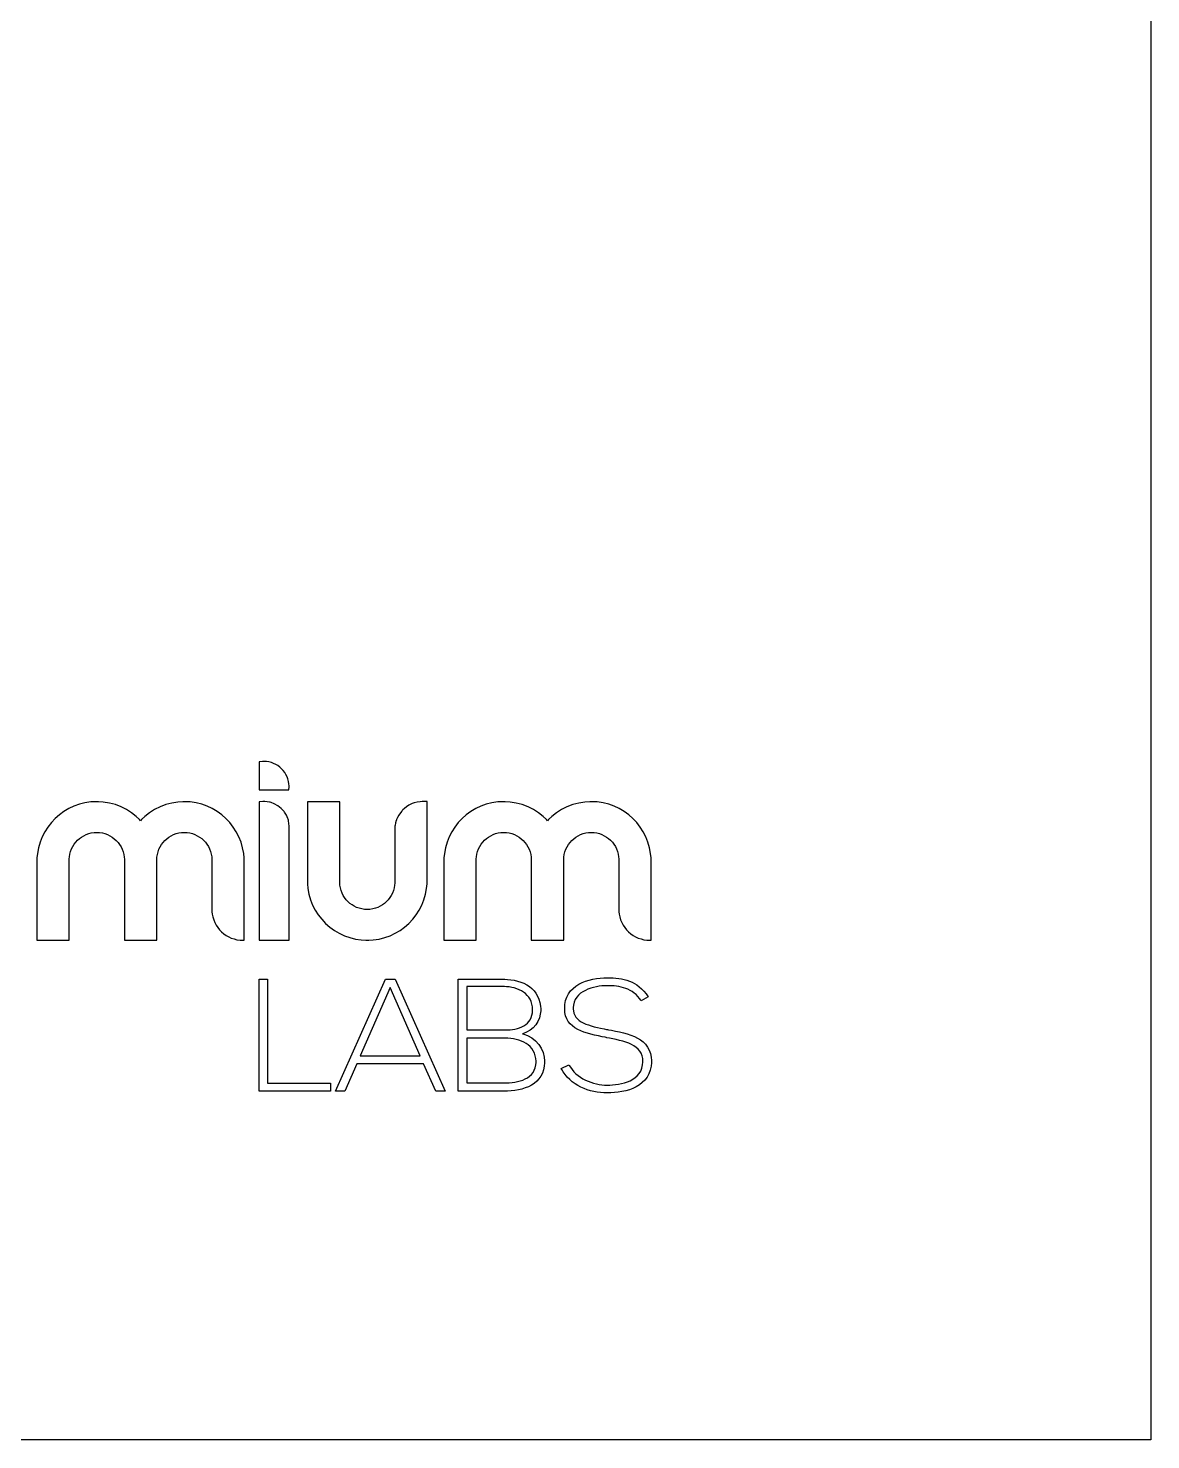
# Model space of a CAD drawing. Header units: millimetres. Extents: x 0 to 454, y 0 to 237.
# Drawn here: x 271.15 to 290, y 81.88 to 105.59 of the extents above; entities that cross this region are included whole.
import ezdxf

# ---------------------------------------------------------------- set-up
doc = ezdxf.new("R2010")
doc.units = ezdxf.units.MM
doc.header["$MEASUREMENT"] = 0
doc.layers.add('CUT', color=1, linetype='Continuous')
doc.layers.add('ENGRAVE', color=3, linetype='Continuous')

msp = doc.modelspace()

# ---------------------------------------------------------------- linework, layer by layer
at = {"layer": 'CUT'}
msp.add_lwpolyline([(290, 150.883), (290, 81.883), (0, 81.883), (0, 150.883)], close=True, dxfattribs=at)
at = {"layer": 'ENGRAVE'}
for points in [[(275.104, 93.278), (275.083, 93.278), (275.029, 93.271), (275.022, 93.27), (275.022, 92.801), (275.522, 92.801), (275.523, 92.806), (275.526, 92.844), (275.526, 92.856), (275.526, 92.867), (275.524, 92.899), (275.517, 92.941), (275.507, 92.982), (275.493, 93.02), (275.475, 93.057), (275.454, 93.092), (275.43, 93.124), (275.402, 93.154), (275.372, 93.182), (275.34, 93.206), (275.305, 93.227), (275.268, 93.245), (275.229, 93.259), (275.189, 93.269), (275.147, 93.276), (275.114, 93.278), (275.104, 93.278)], [(274.773, 91.631), (274.772, 91.656), (274.765, 91.73), (274.747, 91.827), (274.72, 91.92), (274.684, 92.01), (274.641, 92.094), (274.59, 92.174), (274.532, 92.249), (274.467, 92.318), (274.396, 92.38), (274.32, 92.436), (274.238, 92.484), (274.152, 92.525), (274.061, 92.557), (273.966, 92.581), (273.868, 92.596), (273.793, 92.601), (273.768, 92.601), (273.741, 92.601), (273.66, 92.595), (273.556, 92.578), (273.456, 92.551), (273.36, 92.515), (273.269, 92.468), (273.184, 92.414), (273.105, 92.351), (273.05, 92.299), (273.033, 92.281), (273.016, 92.299), (272.96, 92.351), (272.881, 92.414), (272.796, 92.468), (272.705, 92.515), (272.609, 92.551), (272.509, 92.578), (272.405, 92.595), (272.324, 92.601), (272.298, 92.601), (272.272, 92.601), (272.197, 92.596), (272.099, 92.581), (272.005, 92.557), (271.914, 92.525), (271.827, 92.484), (271.746, 92.436), (271.669, 92.38), (271.598, 92.318), (271.534, 92.249), (271.475, 92.174), (271.424, 92.094), (271.381, 92.01), (271.346, 91.92), (271.319, 91.827), (271.301, 91.73), (271.293, 91.656), (271.292, 91.631), (271.291, 91.631), (271.291, 90.274), (271.835, 90.274), (271.835, 91.63), (271.836, 91.642), (271.839, 91.677), (271.846, 91.722), (271.858, 91.766), (271.874, 91.807), (271.894, 91.847), (271.917, 91.885), (271.944, 91.919), (271.973, 91.952), (272.006, 91.981), (272.041, 92.007), (272.079, 92.03), (272.119, 92.049), (272.161, 92.064), (272.205, 92.075), (272.251, 92.082), (272.286, 92.084), (272.298, 92.084), (272.309, 92.084), (272.345, 92.082), (272.391, 92.075), (272.435, 92.064), (272.477, 92.048), (272.518, 92.029), (272.556, 92.006), (272.591, 91.979), (272.624, 91.949), (272.654, 91.917), (272.681, 91.881), (272.704, 91.843), (272.723, 91.803), (272.739, 91.761), (272.75, 91.716), (272.757, 91.671), (272.76, 91.635), (272.76, 91.623), (272.761, 91.623), (272.761, 90.274), (273.305, 90.274), (273.305, 91.623), (273.305, 91.623), (273.305, 91.635), (273.307, 91.671), (273.315, 91.716), (273.326, 91.761), (273.342, 91.803), (273.361, 91.843), (273.385, 91.881), (273.411, 91.917), (273.441, 91.949), (273.474, 91.979), (273.51, 92.006), (273.548, 92.029), (273.588, 92.048), (273.63, 92.064), (273.675, 92.075), (273.72, 92.082), (273.756, 92.084), (273.768, 92.084), (273.779, 92.084), (273.814, 92.082), (273.86, 92.075), (273.904, 92.064), (273.946, 92.049), (273.986, 92.03), (274.024, 92.007), (274.059, 91.981), (274.092, 91.952), (274.122, 91.92), (274.148, 91.885), (274.172, 91.847), (274.191, 91.808), (274.207, 91.766), (274.219, 91.722), (274.227, 91.677), (274.23, 91.642), (274.23, 91.631), (274.23, 91.631), (274.23, 90.765), (274.231, 90.752), (274.235, 90.714), (274.246, 90.665), (274.261, 90.617), (274.28, 90.572), (274.303, 90.529), (274.33, 90.489), (274.36, 90.451), (274.394, 90.416), (274.431, 90.384), (274.47, 90.356), (274.513, 90.332), (274.557, 90.311), (274.604, 90.295), (274.652, 90.283), (274.703, 90.276), (274.741, 90.273), (274.754, 90.273), (274.759, 90.273), (274.772, 90.274), (274.774, 90.274), (274.774, 91.631), (274.773, 91.631)], [(275.528, 92.179), (275.528, 92.188), (275.525, 92.233), (275.518, 92.277), (275.516, 92.286), (275.515, 92.288), (275.51, 92.306), (275.51, 92.308), (275.506, 92.319), (275.482, 92.374), (275.451, 92.425), (275.444, 92.435), (275.433, 92.449), (275.396, 92.488), (275.339, 92.533), (275.277, 92.567), (275.226, 92.586), (275.209, 92.591), (275.2, 92.593), (275.157, 92.6), (275.118, 92.604), (275.105, 92.604), (275.084, 92.604), (275.029, 92.597), (275.022, 92.596), (275.022, 90.274), (275.528, 90.274), (275.528, 91.868), (275.528, 91.922), (275.528, 92.064), (275.528, 92.082), (275.528, 92.09), (275.529, 92.17), (275.528, 92.179)], [(277.775, 92.604), (277.762, 92.604), (277.726, 92.601), (277.677, 92.593), (277.629, 92.581), (277.595, 92.568), (277.583, 92.563), (277.573, 92.558), (277.541, 92.542), (277.501, 92.516), (277.463, 92.486), (277.437, 92.462), (277.429, 92.453), (277.421, 92.444), (277.398, 92.416), (277.371, 92.377), (277.348, 92.335), (277.334, 92.302), (277.33, 92.291), (277.327, 92.283), (277.315, 92.244), (277.307, 92.203), (277.306, 92.195), (277.305, 92.185), (277.302, 92.132), (277.301, 92.079), (277.302, 92.068), (277.302, 92.055), (277.302, 91.946), (277.302, 91.91), (277.302, 91.286), (277.302, 91.275), (277.302, 91.247), (277.302, 91.244), (277.302, 91.232), (277.299, 91.197), (277.291, 91.152), (277.279, 91.108), (277.263, 91.067), (277.244, 91.027), (277.22, 90.989), (277.194, 90.955), (277.164, 90.922), (277.131, 90.893), (277.096, 90.867), (277.058, 90.844), (277.018, 90.825), (276.976, 90.81), (276.932, 90.799), (276.886, 90.792), (276.851, 90.79), (276.84, 90.79), (276.828, 90.79), (276.793, 90.792), (276.748, 90.799), (276.704, 90.81), (276.662, 90.825), (276.622, 90.844), (276.584, 90.867), (276.548, 90.893), (276.516, 90.922), (276.486, 90.955), (276.459, 90.989), (276.436, 91.027), (276.416, 91.067), (276.4, 91.108), (276.388, 91.152), (276.381, 91.197), (276.378, 91.232), (276.378, 91.244), (276.378, 92.598), (275.834, 92.598), (275.834, 92.598), (275.834, 92.594), (275.834, 92.582), (275.834, 92.564), (275.834, 92.539), (275.834, 92.509), (275.834, 92.473), (275.834, 92.432), (275.834, 92.386), (275.834, 92.337), (275.834, 92.284), (275.834, 92.228), (275.834, 92.169), (275.834, 92.109), (275.834, 92.047), (275.834, 91.984), (275.834, 91.921), (275.834, 91.857), (275.834, 91.794), (275.834, 91.732), (275.834, 91.672), (275.834, 91.614), (275.834, 91.558), (275.834, 91.505), (275.834, 91.455), (275.834, 91.41), (275.834, 91.369), (275.834, 91.332), (275.834, 91.302), (275.834, 91.277), (275.834, 91.259), (275.834, 91.248), (275.834, 91.244), (275.834, 91.244), (275.835, 91.219), (275.843, 91.144), (275.861, 91.047), (275.888, 90.954), (275.923, 90.865), (275.967, 90.78), (276.018, 90.7), (276.076, 90.625), (276.14, 90.556), (276.211, 90.494), (276.288, 90.438), (276.37, 90.39), (276.456, 90.349), (276.547, 90.317), (276.641, 90.293), (276.739, 90.278), (276.815, 90.273), (276.84, 90.273), (276.865, 90.273), (276.94, 90.278), (277.038, 90.293), (277.133, 90.317), (277.224, 90.349), (277.31, 90.39), (277.392, 90.438), (277.468, 90.494), (277.539, 90.556), (277.604, 90.625), (277.662, 90.7), (277.713, 90.78), (277.756, 90.865), (277.792, 90.954), (277.819, 91.047), (277.837, 91.144), (277.845, 91.219), (277.846, 91.244), (277.846, 92.604), (277.775, 92.604)], [(281.608, 91.631), (281.607, 91.656), (281.6, 91.73), (281.582, 91.827), (281.555, 91.92), (281.519, 92.01), (281.476, 92.094), (281.425, 92.174), (281.367, 92.249), (281.302, 92.318), (281.231, 92.38), (281.155, 92.436), (281.073, 92.484), (280.987, 92.525), (280.896, 92.557), (280.801, 92.581), (280.703, 92.596), (280.628, 92.601), (280.603, 92.601), (280.576, 92.601), (280.495, 92.595), (280.391, 92.578), (280.291, 92.551), (280.195, 92.515), (280.104, 92.468), (280.019, 92.414), (279.94, 92.351), (279.885, 92.299), (279.868, 92.281), (279.851, 92.299), (279.795, 92.351), (279.716, 92.414), (279.631, 92.468), (279.54, 92.515), (279.444, 92.551), (279.344, 92.578), (279.24, 92.595), (279.159, 92.601), (279.132, 92.601), (279.107, 92.601), (279.032, 92.596), (278.934, 92.581), (278.839, 92.557), (278.749, 92.525), (278.662, 92.484), (278.58, 92.436), (278.504, 92.38), (278.433, 92.318), (278.368, 92.249), (278.31, 92.174), (278.259, 92.094), (278.216, 92.01), (278.18, 91.92), (278.153, 91.827), (278.135, 91.73), (278.128, 91.656), (278.127, 91.631), (278.126, 91.631), (278.126, 90.274), (278.67, 90.274), (278.67, 91.63), (278.67, 91.642), (278.673, 91.677), (278.681, 91.722), (278.693, 91.766), (278.709, 91.807), (278.729, 91.847), (278.752, 91.885), (278.779, 91.919), (278.808, 91.952), (278.841, 91.981), (278.876, 92.007), (278.914, 92.03), (278.954, 92.049), (278.996, 92.064), (279.04, 92.075), (279.085, 92.082), (279.121, 92.084), (279.132, 92.084), (279.144, 92.084), (279.18, 92.082), (279.225, 92.075), (279.27, 92.064), (279.312, 92.048), (279.352, 92.029), (279.391, 92.006), (279.426, 91.979), (279.459, 91.949), (279.489, 91.917), (279.515, 91.881), (279.538, 91.843), (279.558, 91.803), (279.574, 91.761), (279.585, 91.716), (279.592, 91.671), (279.595, 91.635), (279.595, 91.623), (279.595, 91.623), (279.595, 90.274), (280.14, 90.274), (280.14, 91.623), (280.14, 91.623), (280.14, 91.635), (280.142, 91.671), (280.15, 91.716), (280.161, 91.761), (280.177, 91.803), (280.196, 91.843), (280.22, 91.881), (280.246, 91.917), (280.276, 91.949), (280.309, 91.979), (280.345, 92.006), (280.383, 92.029), (280.423, 92.048), (280.465, 92.064), (280.509, 92.075), (280.555, 92.082), (280.591, 92.084), (280.603, 92.084), (280.614, 92.084), (280.649, 92.082), (280.695, 92.075), (280.739, 92.064), (280.781, 92.049), (280.821, 92.03), (280.859, 92.007), (280.894, 91.981), (280.927, 91.952), (280.957, 91.92), (280.983, 91.885), (281.007, 91.847), (281.026, 91.808), (281.042, 91.766), (281.054, 91.722), (281.062, 91.677), (281.065, 91.642), (281.065, 91.631), (281.065, 91.631), (281.065, 90.765), (281.066, 90.752), (281.07, 90.714), (281.081, 90.665), (281.096, 90.617), (281.115, 90.572), (281.138, 90.529), (281.165, 90.489), (281.195, 90.451), (281.229, 90.416), (281.266, 90.384), (281.305, 90.356), (281.348, 90.332), (281.392, 90.311), (281.439, 90.295), (281.487, 90.283), (281.538, 90.276), (281.576, 90.273), (281.589, 90.273), (281.594, 90.273), (281.607, 90.274), (281.609, 90.274), (281.609, 91.631), (281.608, 91.631)], [(281.439, 89.255), (281.433, 89.265), (281.413, 89.294), (281.384, 89.329), (281.354, 89.36), (281.322, 89.387), (281.289, 89.411), (281.255, 89.432), (281.219, 89.449), (281.183, 89.464), (281.145, 89.476), (281.107, 89.486), (281.068, 89.494), (281.029, 89.5), (280.989, 89.505), (280.95, 89.508), (280.91, 89.509), (280.88, 89.51), (280.87, 89.51), (280.859, 89.51), (280.827, 89.509), (280.782, 89.506), (280.736, 89.501), (280.688, 89.493), (280.64, 89.482), (280.593, 89.469), (280.547, 89.452), (280.503, 89.432), (280.461, 89.409), (280.423, 89.382), (280.388, 89.351), (280.359, 89.315), (280.334, 89.276), (280.316, 89.232), (280.305, 89.183), (280.301, 89.142), (280.301, 89.129), (280.301, 89.118), (280.304, 89.086), (280.312, 89.048), (280.327, 89.013), (280.346, 88.981), (280.37, 88.953), (280.399, 88.927), (280.432, 88.905), (280.469, 88.884), (280.51, 88.866), (280.554, 88.85), (280.602, 88.835), (280.652, 88.821), (280.705, 88.809), (280.76, 88.797), (280.817, 88.786), (280.861, 88.777), (280.875, 88.775), (280.892, 88.771), (280.943, 88.762), (281.011, 88.748), (281.078, 88.734), (281.144, 88.718), (281.207, 88.7), (281.268, 88.68), (281.326, 88.657), (281.38, 88.631), (281.431, 88.6), (281.476, 88.565), (281.515, 88.526), (281.549, 88.48), (281.577, 88.429), (281.597, 88.372), (281.609, 88.307), (281.614, 88.253), (281.614, 88.235), (281.614, 88.216), (281.608, 88.159), (281.594, 88.091), (281.571, 88.029), (281.541, 87.974), (281.503, 87.925), (281.46, 87.882), (281.412, 87.845), (281.359, 87.813), (281.302, 87.786), (281.243, 87.763), (281.181, 87.745), (281.118, 87.731), (281.055, 87.721), (280.992, 87.714), (280.93, 87.71), (280.885, 87.709), (280.87, 87.709), (280.856, 87.709), (280.815, 87.71), (280.759, 87.714), (280.703, 87.722), (280.647, 87.732), (280.591, 87.745), (280.536, 87.762), (280.482, 87.782), (280.429, 87.805), (280.379, 87.832), (280.33, 87.861), (280.283, 87.895), (280.24, 87.932), (280.199, 87.973), (280.162, 88.017), (280.129, 88.065), (280.106, 88.104), (280.099, 88.117), (280.228, 88.181), (280.234, 88.171), (280.252, 88.14), (280.28, 88.101), (280.311, 88.065), (280.345, 88.032), (280.382, 88.001), (280.421, 87.973), (280.463, 87.948), (280.506, 87.925), (280.55, 87.905), (280.596, 87.888), (280.642, 87.873), (280.688, 87.861), (280.735, 87.852), (280.781, 87.845), (280.826, 87.842), (280.859, 87.84), (280.87, 87.84), (280.881, 87.84), (280.915, 87.841), (280.962, 87.844), (281.011, 87.848), (281.061, 87.855), (281.111, 87.865), (281.161, 87.878), (281.209, 87.894), (281.256, 87.914), (281.3, 87.938), (281.34, 87.966), (281.376, 87.998), (281.408, 88.035), (281.433, 88.077), (281.453, 88.125), (281.465, 88.178), (281.469, 88.223), (281.469, 88.238), (281.469, 88.25), (281.466, 88.288), (281.456, 88.334), (281.439, 88.374), (281.417, 88.411), (281.389, 88.444), (281.356, 88.473), (281.318, 88.499), (281.277, 88.523), (281.232, 88.543), (281.183, 88.561), (281.132, 88.577), (281.078, 88.592), (281.023, 88.605), (280.967, 88.618), (280.909, 88.629), (280.865, 88.637), (280.851, 88.64), (280.835, 88.643), (280.787, 88.653), (280.722, 88.666), (280.659, 88.68), (280.597, 88.695), (280.538, 88.712), (280.48, 88.731), (280.426, 88.753), (280.375, 88.777), (280.328, 88.805), (280.285, 88.836), (280.248, 88.872), (280.216, 88.911), (280.191, 88.956), (280.172, 89.006), (280.16, 89.062), (280.156, 89.108), (280.156, 89.124), (280.156, 89.142), (280.159, 89.195), (280.172, 89.26), (280.192, 89.319), (280.221, 89.373), (280.256, 89.421), (280.297, 89.463), (280.343, 89.501), (280.394, 89.533), (280.449, 89.561), (280.506, 89.584), (280.566, 89.604), (280.627, 89.619), (280.689, 89.63), (280.75, 89.638), (280.811, 89.643), (280.855, 89.644), (280.87, 89.644), (280.882, 89.644), (280.92, 89.644), (280.969, 89.642), (281.017, 89.639), (281.064, 89.633), (281.111, 89.626), (281.156, 89.616), (281.201, 89.604), (281.245, 89.588), (281.287, 89.57), (281.329, 89.548), (281.37, 89.522), (281.409, 89.492), (281.448, 89.457), (281.485, 89.418), (281.522, 89.374), (281.549, 89.338), (281.557, 89.325), (281.439, 89.255)], [(275.167, 89.618), (275.167, 87.875), (276.225, 87.875), (276.225, 87.738), (275.022, 87.738), (275.022, 89.618), (275.167, 89.618)], [(277.994, 87.738), (277.787, 88.2), (276.665, 88.2), (276.461, 87.738), (276.305, 87.738), (277.148, 89.618), (277.307, 89.618), (278.15, 87.738), (277.994, 87.738)], [(277.731, 88.334), (277.226, 89.478), (276.721, 88.334), (277.731, 88.334)], [(279.753, 89.105), (279.753, 89.087), (279.747, 89.034), (279.731, 88.969), (279.705, 88.908), (279.67, 88.853), (279.626, 88.805), (279.574, 88.763), (279.514, 88.729), (279.464, 88.708), (279.447, 88.702), (279.468, 88.696), (279.531, 88.672), (279.604, 88.632), (279.668, 88.582), (279.721, 88.523), (279.762, 88.458), (279.793, 88.386), (279.811, 88.31), (279.817, 88.25), (279.817, 88.23), (279.817, 88.212), (279.813, 88.16), (279.801, 88.098), (279.782, 88.041), (279.756, 87.99), (279.724, 87.944), (279.687, 87.904), (279.644, 87.869), (279.597, 87.839), (279.547, 87.813), (279.493, 87.792), (279.436, 87.774), (279.378, 87.761), (279.318, 87.75), (279.257, 87.744), (279.196, 87.74), (279.15, 87.738), (279.135, 87.738), (278.365, 87.738), (278.365, 89.618), (279.135, 89.618), (279.15, 89.618), (279.195, 89.616), (279.253, 89.61), (279.31, 89.601), (279.366, 89.588), (279.419, 89.571), (279.47, 89.55), (279.518, 89.524), (279.563, 89.495), (279.604, 89.462), (279.641, 89.424), (279.673, 89.382), (279.701, 89.336), (279.723, 89.285), (279.739, 89.229), (279.749, 89.169), (279.753, 89.121), (279.753, 89.105)], [(278.51, 88.766), (279.154, 88.766), (279.165, 88.766), (279.196, 88.767), (279.239, 88.77), (279.28, 88.775), (279.321, 88.782), (279.361, 88.791), (279.399, 88.803), (279.436, 88.817), (279.47, 88.835), (279.501, 88.856), (279.529, 88.88), (279.554, 88.907), (279.575, 88.939), (279.592, 88.974), (279.605, 89.013), (279.613, 89.057), (279.616, 89.093), (279.616, 89.105), (279.616, 89.117), (279.613, 89.154), (279.605, 89.2), (279.592, 89.243), (279.574, 89.281), (279.552, 89.317), (279.525, 89.348), (279.496, 89.377), (279.463, 89.402), (279.428, 89.424), (279.39, 89.443), (279.351, 89.459), (279.309, 89.472), (279.267, 89.482), (279.223, 89.489), (279.179, 89.493), (279.146, 89.494), (279.135, 89.494), (278.51, 89.494), (278.51, 88.766)], [(278.51, 87.878), (279.135, 87.878), (279.147, 87.878), (279.18, 87.879), (279.226, 87.881), (279.273, 87.885), (279.319, 87.891), (279.365, 87.9), (279.41, 87.912), (279.453, 87.926), (279.494, 87.943), (279.532, 87.964), (279.567, 87.989), (279.598, 88.018), (279.624, 88.051), (279.646, 88.089), (279.662, 88.132), (279.672, 88.179), (279.675, 88.219), (279.675, 88.232), (279.675, 88.245), (279.672, 88.285), (279.662, 88.333), (279.648, 88.378), (279.628, 88.418), (279.604, 88.454), (279.576, 88.487), (279.543, 88.515), (279.508, 88.541), (279.47, 88.563), (279.429, 88.581), (279.386, 88.596), (279.342, 88.609), (279.296, 88.618), (279.249, 88.624), (279.201, 88.628), (279.166, 88.63), (279.154, 88.63), (278.51, 88.63), (278.51, 87.878)]]:
    msp.add_lwpolyline(points, close=True, dxfattribs=at)

doc.saveas('drawing.dxf')
